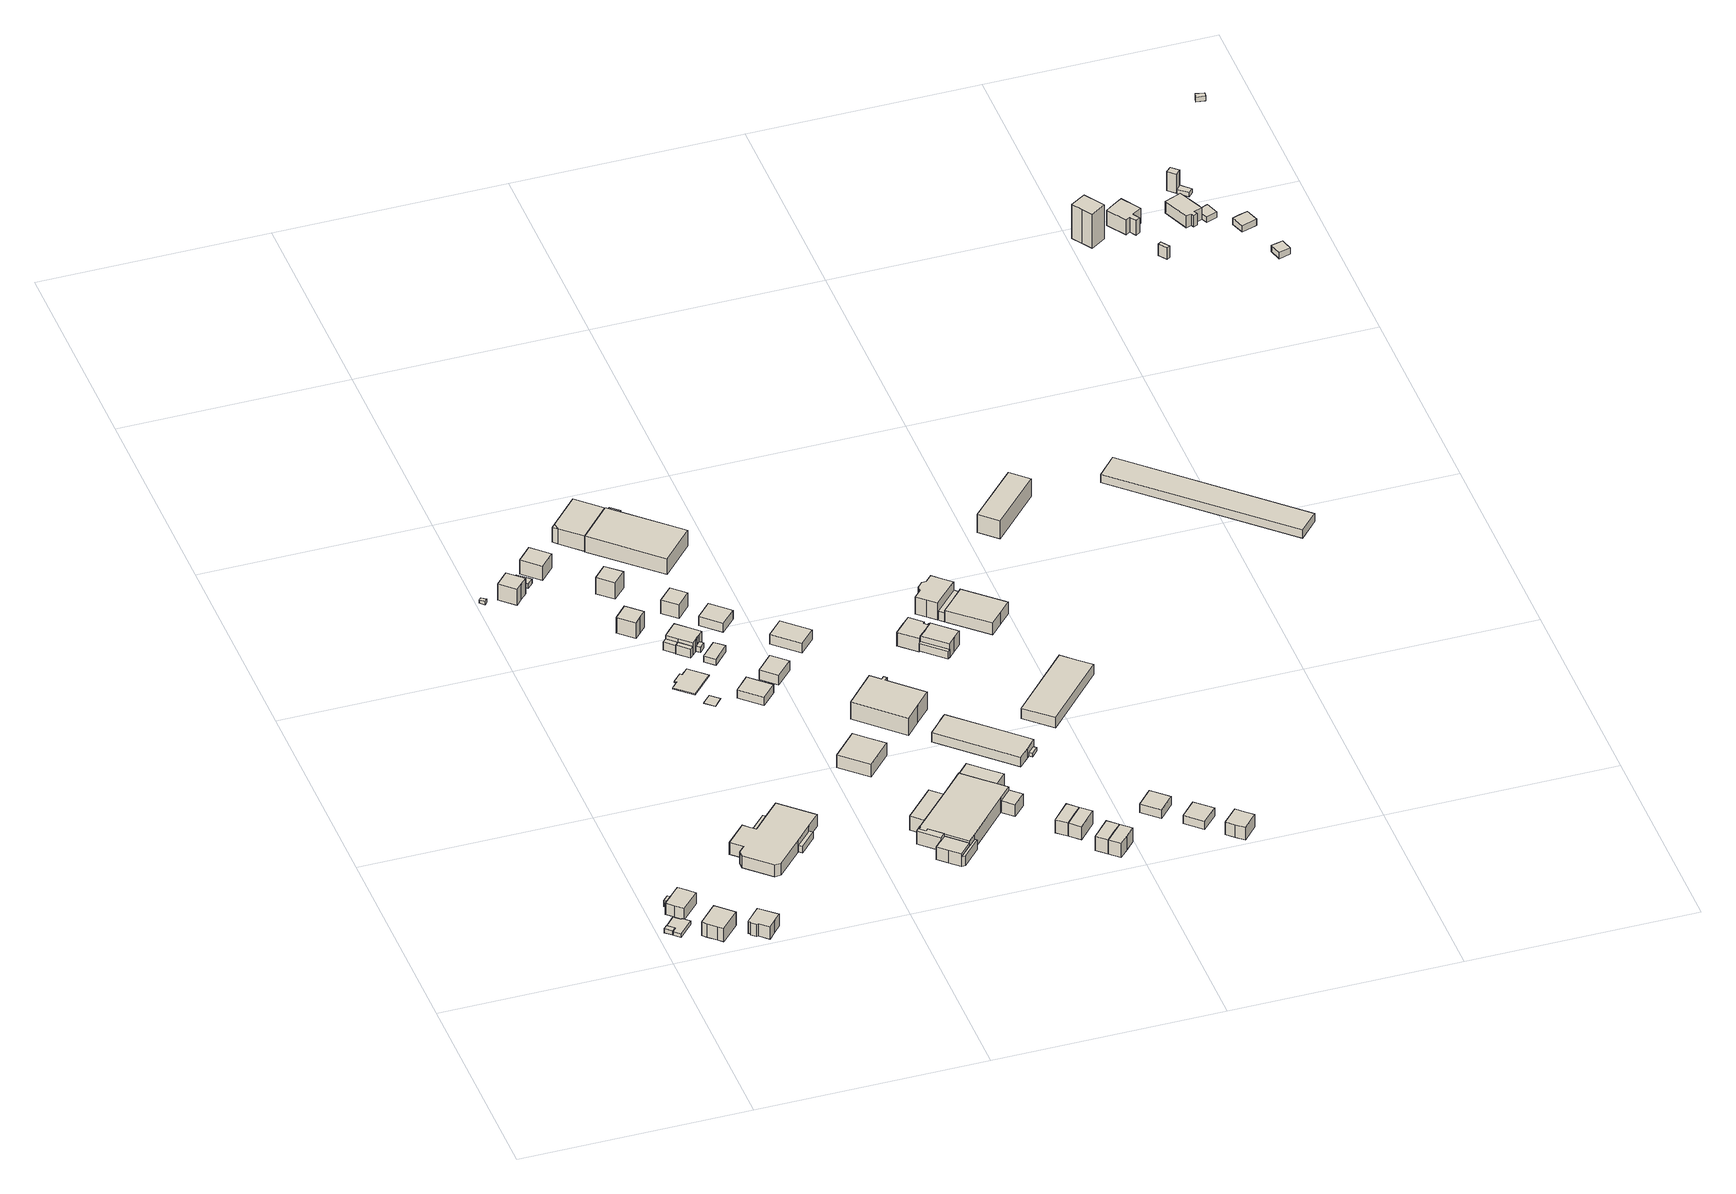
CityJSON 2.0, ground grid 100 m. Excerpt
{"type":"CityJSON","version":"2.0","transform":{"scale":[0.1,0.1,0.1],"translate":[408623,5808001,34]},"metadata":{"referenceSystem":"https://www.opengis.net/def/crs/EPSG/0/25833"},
"CityObjects":{
"building1":{"type":"Building","attributes":{"Gemeindeschluessel":"11000009","BezugspunktDach":"2200","function":"51009_1610","measuredHeight":2.1,"storeysAboveGround":0},"address":[{"country":"Germany","locality":"Berlin"}],"geometry":[{"type":"Solid","lod":"1","boundaries":[[[[0,1,2,3]],[[4,5,6,7]],[[4,7,3,2]],[[5,4,2,1]],[[6,5,1,0]],[[7,6,0,3]]]]}]},
"building2":{"type":"Building","attributes":{"Gemeindeschluessel":"11000009","BezugspunktDach":"2200","function":"31001_2000","measuredHeight":1.88,"storeysAboveGround":1},"address":[{"country":"Germany","locality":"Berlin","thoroughfareNumber":"234 (1)","thoroughfareName":"Müggelheimer Damm"}],"geometry":[{"type":"Solid","lod":"1","boundaries":[[[[8,9,10,11,12,13,14,15]],[[16,17,18,19,20,21,22,23]],[[16,23,15,14]],[[17,16,14,13]],[[18,17,13,12]],[[19,18,12,11]],[[20,19,11,10]],[[21,20,10,9]],[[22,21,9,8]],[[23,22,8,15]]]]}]},
"building3":{"type":"Building","attributes":{"Gemeindeschluessel":"11000009","BezugspunktDach":"2200","function":"51009_1610","measuredHeight":3.18,"storeysAboveGround":0},"address":[{"country":"Germany","locality":"Berlin"}],"geometry":[{"type":"Solid","lod":"1","boundaries":[[[[24,25,26,27]],[[28,29,30,31]],[[28,31,27,26]],[[29,28,26,25]],[[30,29,25,24]],[[31,30,24,27]]]]}]},
"building4":{"type":"Building","attributes":{"Gemeindeschluessel":"11000009","BezugspunktDach":"2200","function":"31001_1010","measuredHeight":7.3,"storeysAboveGround":1},"address":[{"country":"Germany","locality":"Berlin","thoroughfareNumber":"234","thoroughfareName":"Müggelheimer Damm"}],"geometry":[{"type":"Solid","lod":"1","boundaries":[[[[32,33,34,35,36,37,38,39]],[[40,41,42,43,44,45,46,47]],[[40,47,39,38]],[[41,40,38,37]],[[42,41,37,36]],[[43,42,36,35]],[[44,43,35,34]],[[45,44,34,33]],[[46,45,33,32]],[[47,46,32,39]]]]}]},
"building5":{"type":"Building","attributes":{"Gemeindeschluessel":"11000009","BezugspunktDach":"2200","function":"31001_1010","measuredHeight":9.06,"storeysAboveGround":1},"address":[{"country":"Germany","locality":"Berlin","thoroughfareNumber":"236","thoroughfareName":"Müggelheimer Damm"}],"geometry":[{"type":"Solid","lod":"1","boundaries":[[[[48,49,50,51,52,53]],[[54,55,56,57,58,59]],[[54,59,53,52]],[[55,54,52,51]],[[56,55,51,50]],[[57,56,50,49]],[[58,57,49,48]],[[59,58,48,53]]]]}]},
"building6":{"type":"Building","attributes":{"Gemeindeschluessel":"11000009","BezugspunktDach":"2200","function":"31001_1010","measuredHeight":7.93,"storeysAboveGround":1},"address":[{"country":"Germany","locality":"Berlin","thoroughfareNumber":"238A","thoroughfareName":"Müggelheimer Damm"}],"geometry":[{"type":"Solid","lod":"1","boundaries":[[[[60,61,62,63,64,65,66,67,68,69]],[[70,71,72,73,74,75,76,77,78,79]],[[70,79,69,68]],[[71,70,68,67]],[[72,71,67,66]],[[73,72,66,65]],[[74,73,65,64]],[[75,74,64,63]],[[76,75,63,62]],[[77,76,62,61]],[[78,77,61,60]],[[79,78,60,69]]]]}]},
"building7":{"type":"Building","attributes":{"Gemeindeschluessel":"11000009","BezugspunktDach":"2200","function":"31001_2723","measuredHeight":1.73,"storeysAboveGround":1},"address":[{"country":"Germany","locality":"Berlin","thoroughfareNumber":"19C (1)","thoroughfareName":"Müggellandstraße"}],"geometry":[{"type":"Solid","lod":"1","boundaries":[[[[80,81,82,83]],[[84,85,86,87]],[[84,87,83,82]],[[85,84,82,81]],[[86,85,81,80]],[[87,86,80,83]]]]}]},
"building8":{"type":"Building","attributes":{"Gemeindeschluessel":"11000009","BezugspunktDach":"2200","function":"31001_2054","measuredHeight":5.92,"storeysAboveGround":1},"address":[{"country":"Germany","locality":"Berlin","thoroughfareNumber":"233","thoroughfareName":"Müggelheimer Damm"}],"geometry":[{"type":"Solid","lod":"1","boundaries":[[[[88,89,90,91,92,93,94,95,96,97,98,99,100,101]],[[102,103,104,105,106,107,108,109,110,111,112,113,114,115]],[[102,115,101,100]],[[103,102,100,99]],[[104,103,99,98]],[[105,104,98,97]],[[106,105,97,96]],[[107,106,96,95]],[[108,107,95,94]],[[109,108,94,93]],[[110,109,93,92]],[[111,110,92,91]],[[112,111,91,90]],[[113,112,90,89]],[[114,113,89,88]],[[115,114,88,101]]]]}]},
"building9":{"type":"Building","attributes":{"Gemeindeschluessel":"11000009","BezugspunktDach":"2200","function":"51009_1610","measuredHeight":3.83,"storeysAboveGround":0},"address":[{"country":"Germany","locality":"Berlin"}],"geometry":[{"type":"Solid","lod":"1","boundaries":[[[[116,117,118,119]],[[120,121,122,123]],[[120,123,119,118]],[[121,120,118,117]],[[122,121,117,116]],[[123,122,116,119]]]]}]},
"building10":{"type":"Building","attributes":{"Gemeindeschluessel":"11000009","BezugspunktDach":"2200","function":"31001_1010","measuredHeight":9.66,"storeysAboveGround":2},"address":[{"country":"Germany","locality":"Berlin","thoroughfareNumber":"19C","thoroughfareName":"Müggellandstraße"}],"geometry":[{"type":"Solid","lod":"1","boundaries":[[[[124,125,126,127,128]],[[129,130,131,132,133]],[[129,133,128,127]],[[130,129,127,126]],[[131,130,126,125]],[[132,131,125,124]],[[133,132,124,128]]]]}]},
"building11":{"type":"Building","attributes":{"Gemeindeschluessel":"11000009","BezugspunktDach":"2200","function":"51009_1610","measuredHeight":3.29,"storeysAboveGround":0},"address":[{"country":"Germany","locality":"Berlin"}],"geometry":[{"type":"Solid","lod":"1","boundaries":[[[[134,135,136,137]],[[138,139,140,141]],[[138,141,137,136]],[[139,138,136,135]],[[140,139,135,134]],[[141,140,134,137]]]]}]},
"building12":{"type":"Building","attributes":{"Gemeindeschluessel":"11000009","BezugspunktDach":"2200","function":"31001_2463","measuredHeight":2.29,"storeysAboveGround":1},"address":[{"country":"Germany","locality":"Berlin","thoroughfareNumber":"19A (1)","thoroughfareName":"Müggellandstraße"}],"geometry":[{"type":"Solid","lod":"1","boundaries":[[[[142,143,144,145]],[[146,147,148,149]],[[146,149,145,144]],[[147,146,144,143]],[[148,147,143,142]],[[149,148,142,145]]]]}]},
"building13":{"type":"Building","attributes":{"Gemeindeschluessel":"11000009","BezugspunktDach":"2200","function":"31001_1010","measuredHeight":7.98,"storeysAboveGround":2},"address":[{"country":"Germany","locality":"Berlin","thoroughfareNumber":"19A","thoroughfareName":"Müggellandstraße"}],"geometry":[{"type":"Solid","lod":"1","boundaries":[[[[150,151,152,153]],[[154,155,156,157]],[[154,157,153,152]],[[155,154,152,151]],[[156,155,151,150]],[[157,156,150,153]]]]}]},
"building14":{"type":"Building","attributes":{"Gemeindeschluessel":"11000009","BezugspunktDach":"2200","function":"31001_1010","measuredHeight":9.7,"storeysAboveGround":2},"address":[{"country":"Germany","locality":"Berlin","thoroughfareNumber":"17","thoroughfareName":"Müggellandstraße"}],"geometry":[{"type":"Solid","lod":"1","boundaries":[[[[158,159,160,161,162]],[[163,164,165,166,167]],[[163,167,162,161]],[[164,163,161,160]],[[165,164,160,159]],[[166,165,159,158]],[[167,166,158,162]]]]}]},
"building15":{"type":"Building","attributes":{"Gemeindeschluessel":"11000009","BezugspunktDach":"2200","function":"31001_2000","measuredHeight":0.223,"storeysAboveGround":1},"address":[{"country":"Germany","locality":"Berlin","thoroughfareNumber":"7 (1)","thoroughfareName":"Müggellandstraße"}],"geometry":[{"type":"Solid","lod":"1","boundaries":[[[[168,169,170,171]],[[172,173,174,175]],[[172,175,171,170]],[[173,172,170,169]],[[174,173,169,168]],[[175,174,168,171]]]]}]},
"building16":{"type":"Building","attributes":{"Gemeindeschluessel":"11000009","BezugspunktDach":"2200","function":"31001_1010","measuredHeight":0.536,"storeysAboveGround":2},"address":[{"country":"Germany","locality":"Berlin","thoroughfareNumber":"5","thoroughfareName":"Müggellandstraße"}],"geometry":[{"type":"Solid","lod":"1","boundaries":[[[[176,177,178,179,180,181,182,183]],[[184,185,186,187,188,189,190,191]],[[184,191,183,182]],[[185,184,182,181]],[[186,185,181,180]],[[187,186,180,179]],[[188,187,179,178]],[[189,188,178,177]],[[190,189,177,176]],[[191,190,176,183]]]]}]},
"building17":{"type":"Building","attributes":{"Gemeindeschluessel":"11000009","BezugspunktDach":"2200","function":"51009_1610","measuredHeight":5.07,"storeysAboveGround":0},"address":[{"country":"Germany","locality":"Berlin"}],"geometry":[{"type":"Solid","lod":"1","boundaries":[[[[192,193,194,195]],[[196,197,198,199]],[[196,199,195,194]],[[197,196,194,193]],[[198,197,193,192]],[[199,198,192,195]]]]}]},
"building18":{"type":"Building","attributes":{"Gemeindeschluessel":"11000009","BezugspunktDach":"2200","function":"31001_1010","measuredHeight":9.78,"storeysAboveGround":2},"address":[{"country":"Germany","locality":"Berlin","thoroughfareNumber":"19","thoroughfareName":"Müggellandstraße"}],"geometry":[{"type":"Solid","lod":"1","boundaries":[[[[200,201,202,203]],[[204,205,206,207]],[[204,207,203,202]],[[205,204,202,201]],[[206,205,201,200]],[[207,206,200,203]]]]}]},
"building19":{"type":"Building","attributes":{"Gemeindeschluessel":"11000009","function":"31001_1010"},"address":[{"country":"Germany","locality":"Berlin","thoroughfareNumber":"13","thoroughfareName":"Müggellandstraße"}],"children":["building19-1","building19-2"]},
"building19-1":{"type":"BuildingPart","attributes":{"BezugspunktDach":"2200","measuredHeight":7.61,"storeysAboveGround":1},"parents":["building19"],"geometry":[{"type":"MultiSurface","lod":"1","boundaries":[[[208,209,210,211,212,213,214,215,216]],[[217,218,219,220,221,222,223,224,225]],[[217,225,216,215]],[[218,217,215,214]],[[219,218,214,213]],[[220,219,213,212]],[[221,220,212,211]],[[222,221,211,210]],[[223,222,210,209]],[[226,227,223,209,208]],[[225,224,208,216]],[[228,224,223,227,226]]]}]},
"building19-2":{"type":"BuildingPart","attributes":{"BezugspunktDach":"2200","measuredHeight":4.32,"storeysAboveGround":1},"parents":["building19"],"geometry":[{"type":"MultiSurface","lod":"1","boundaries":[[[229,227,226,230]],[[224,223,231,232]],[[224,232,230,226]],[[231,223,227,229]],[[232,231,229,230]],[[223,224,226,227,233]]]}]},
"building20":{"type":"Building","attributes":{"Gemeindeschluessel":"11000009","BezugspunktDach":"2200","function":"51009_1610","measuredHeight":2.56,"storeysAboveGround":0},"address":[{"country":"Germany","locality":"Berlin"}],"geometry":[{"type":"Solid","lod":"1","boundaries":[[[[234,235,236,237]],[[238,239,240,241]],[[238,241,237,236]],[[239,238,236,235]],[[240,239,235,234]],[[241,240,234,237]]]]}]},
"building21":{"type":"Building","attributes":{"Gemeindeschluessel":"11000009","BezugspunktDach":"2200","function":"31001_1010","measuredHeight":4.47,"storeysAboveGround":1},"address":[{"country":"Germany","locality":"Berlin","thoroughfareNumber":"7","thoroughfareName":"Müggellandstraße"}],"geometry":[{"type":"Solid","lod":"1","boundaries":[[[[242,243,244,245]],[[246,247,248,249]],[[246,249,245,244]],[[247,246,244,243]],[[248,247,243,242]],[[249,248,242,245]]]]}]},
"building22":{"type":"Building","attributes":{"Gemeindeschluessel":"11000009","BezugspunktDach":"2200","function":"51009_1610","measuredHeight":6.7,"storeysAboveGround":0},"address":[{"country":"Germany","locality":"Berlin"}],"geometry":[{"type":"Solid","lod":"1","boundaries":[[[[250,251,252,253,254,255,256,257]],[[258,259,260,261,262,263,264,265]],[[258,265,257,256]],[[259,258,256,255]],[[260,259,255,254]],[[261,260,254,253]],[[262,261,253,252]],[[263,262,252,251]],[[264,263,251,250]],[[265,264,250,257]]]]}]},
"building23":{"type":"Building","attributes":{"Gemeindeschluessel":"11000009","BezugspunktDach":"2200","function":"51009_1611","measuredHeight":4.21,"storeysAboveGround":0},"address":[{"country":"Germany","locality":"Berlin"}],"geometry":[{"type":"Solid","lod":"1","boundaries":[[[[266,267,268,269,270]],[[271,272,273,274,275]],[[271,275,270,269]],[[272,271,269,268]],[[273,272,268,267]],[[274,273,267,266]],[[275,274,266,270]]]]}]},
"building24":{"type":"Building","attributes":{"Gemeindeschluessel":"11000009","function":"31001_2111"},"address":[{"country":"Germany","locality":"Berlin","thoroughfareNumber":"205","thoroughfareName":"Müggelheimer Damm"}],"children":["building24-1","building24-2"]},
"building24-1":{"type":"BuildingPart","attributes":{"BezugspunktDach":"2200","measuredHeight":7.72,"storeysAboveGround":2},"parents":["building24"],"geometry":[{"type":"MultiSurface","lod":"1","boundaries":[[[276,277,278,279,280]],[[281,282,283,284,285]],[[281,285,280,279]],[[282,281,279,278]],[[283,282,278,277]],[[284,283,277,276]],[[285,284,276,286,287]],[[287,286,276,280]]]}]},
"building24-2":{"type":"BuildingPart","attributes":{"BezugspunktDach":"2200","measuredHeight":7.51,"storeysAboveGround":2},"parents":["building24"],"geometry":[{"type":"Solid","lod":"1","boundaries":[[[[276,280,288]],[[287,286,289]],[[287,289,288,280]],[[289,286,276,288]],[[286,287,280,276]]]]}]},
"building25":{"type":"Building","attributes":{"Gemeindeschluessel":"11000009","BezugspunktDach":"2200","function":"31001_1010","measuredHeight":8.02,"storeysAboveGround":1},"address":[{"country":"Germany","locality":"Berlin","thoroughfareNumber":"15A","thoroughfareName":"Müggellandstraße"}],"geometry":[{"type":"Solid","lod":"1","boundaries":[[[[290,291,292,293,294]],[[295,296,297,298,299]],[[295,299,294,293]],[[296,295,293,292]],[[297,296,292,291]],[[298,297,291,290]],[[299,298,290,294]]]]}]},
"building26":{"type":"Building","attributes":{"Gemeindeschluessel":"11000009","BezugspunktDach":"2200","function":"31001_2143","measuredHeight":7.17,"storeysAboveGround":1},"address":[{"country":"Germany","locality":"Berlin","thoroughfareNumber":"4, 6","thoroughfareName":"Müggellandstraße"}],"geometry":[{"type":"Solid","lod":"1","boundaries":[[[[300,301,302,303,304]],[[305,306,307,308,309]],[[305,309,304,303]],[[306,305,303,302]],[[307,306,302,301]],[[308,307,301,300]],[[309,308,300,304]]]]}]},
"building27":{"type":"Building","attributes":{"Gemeindeschluessel":"11000009","BezugspunktDach":"2200","function":"31001_1010","measuredHeight":6.03,"storeysAboveGround":1},"address":[{"country":"Germany","locality":"Berlin","thoroughfareNumber":"9","thoroughfareName":"Müggellandstraße"}],"geometry":[{"type":"Solid","lod":"1","boundaries":[[[[310,311,312,313]],[[314,315,316,317]],[[314,317,313,312]],[[315,314,312,311]],[[316,315,311,310]],[[317,316,310,313]]]]}]},
"building28":{"type":"Building","attributes":{"Gemeindeschluessel":"11000009","BezugspunktDach":"2200","function":"31001_1010","measuredHeight":5.43,"storeysAboveGround":1},"address":[{"country":"Germany","locality":"Berlin","thoroughfareNumber":"15","thoroughfareName":"Müggellandstraße"}],"geometry":[{"type":"Solid","lod":"1","boundaries":[[[[318,319,320,321]],[[322,323,324,325]],[[322,325,321,320]],[[323,322,320,319]],[[324,323,319,318]],[[325,324,318,321]]]]}]},
"building29":{"type":"Building","attributes":{"Gemeindeschluessel":"11000009","BezugspunktDach":"2200","function":"31001_2143","measuredHeight":8.04,"storeysAboveGround":1},"address":[{"country":"Germany","locality":"Berlin","thoroughfareNumber":"205 (1)","thoroughfareName":"Müggelheimer Damm"}],"geometry":[{"type":"Solid","lod":"1","boundaries":[[[[326,327,328,329,278,277]],[[330,331,332,333,334,335]],[[330,335,277,278]],[[331,330,278,329]],[[332,331,329,328]],[[333,332,328,327]],[[334,333,327,326]],[[335,334,326,277]]]]}]},
"building30":{"type":"Building","attributes":{"Gemeindeschluessel":"11000009","BezugspunktDach":"2200","function":"51009_1610","measuredHeight":5.85,"storeysAboveGround":0},"address":[{"country":"Germany","locality":"Berlin"}],"geometry":[{"type":"Solid","lod":"1","boundaries":[[[[336,337,338,339]],[[340,341,342,343]],[[340,343,339,338]],[[341,340,338,337]],[[342,341,337,336]],[[343,342,336,339]]]]}]},
"building31":{"type":"Building","attributes":{"Gemeindeschluessel":"11000009","function":"31001_2054"},"address":[{"country":"Germany","locality":"Berlin","thoroughfareNumber":"235","thoroughfareName":"Müggelheimer Damm"}],"children":["building31-1","building31-2","building31-3","building31-4","building31-5"]},
"building31-1":{"type":"BuildingPart","attributes":{"BezugspunktDach":"2200","measuredHeight":9.64,"storeysAboveGround":1},"parents":["building31"],"geometry":[{"type":"MultiSurface","lod":"1","boundaries":[[[344,345,346,347,348,349,350,351,352,353,354,355,356,357,358,359]],[[360,361,362,363,364,365,366,367,368,369,370,371,372,373,374,375]],[[360,375,359,358]],[[361,360,358,357]],[[362,361,357,356]],[[363,362,356,355]],[[364,363,355,354]],[[376,377,378,377,379,354,353]],[[366,380,376,365,353,352]],[[367,366,352,351]],[[368,367,351,350]],[[369,368,350,349]],[[381,382,349,348]],[[383,384,385,384,386,348,347]],[[372,371,347,346]],[[373,372,346,345]],[[374,373,345,344]],[[375,374,344,359]],[[365,378,377,376]],[[364,379,377,378]],[[365,376,380,366,387]],[[370,369,382,381]],[[371,388,384,383]],[[388,370,386,384,385]]]}]},
"building31-2":{"type":"BuildingPart","attributes":{"BezugspunktDach":"2200","measuredHeight":8.63,"storeysAboveGround":1},"parents":["building31"],"geometry":[{"type":"MultiSurface","lod":"1","boundaries":[[[377,380,389,390,391,379]],[[392,393,394,366,378,364]],[[392,364,379,391]],[[393,392,391,390]],[[394,393,390,389]],[[366,394,389,380]],[[378,365,376,377]],[[380,376,365,366]],[[364,378,377,379]]]}]},
"building31-3":{"type":"BuildingPart","attributes":{"BezugspunktDach":"2200","measuredHeight":8.89,"storeysAboveGround":1},"parents":["building31"],"geometry":[{"type":"Solid","lod":"1","boundaries":[[[[395,396,397,398,399,400]],[[401,402,363,403,362,404]],[[401,404,400,399]],[[402,401,399,398]],[[363,402,398,397]],[[403,363,397,396]],[[362,403,396,395]],[[404,362,395,400]]]]}]},
"building31-4":{"type":"BuildingPart","attributes":{"BezugspunktDach":"2200","measuredHeight":4.92,"storeysAboveGround":1},"parents":["building31"],"geometry":[{"type":"MultiSurface","lod":"1","boundaries":[[[405,406,382,407]],[[369,408,409,410]],[[408,369,382,406]],[[409,408,406,405]],[[410,409,405,407]],[[369,411,370,381,382,412]],[[410,413,407,381,370]]]}]},
"building31-5":{"type":"BuildingPart","attributes":{"BezugspunktDach":"2200","measuredHeight":7.37,"storeysAboveGround":1},"parents":["building31"],"geometry":[{"type":"MultiSurface","lod":"1","boundaries":[[[414,415,386,384,416,417,418]],[[419,372,388,370,410,420,421]],[[419,421,418,417]],[[372,419,417,416]],[[372,416,383,371]],[[407,381,386,415]],[[420,410,415,414]],[[421,420,414,418]],[[388,371,383,384]],[[388,384,386,370]],[[410,370,381,407]]]}]},
"building32":{"type":"Building","attributes":{"Gemeindeschluessel":"11000009","BezugspunktDach":"2200","function":"31001_1010","measuredHeight":6.34,"storeysAboveGround":1},"address":[{"country":"Germany","locality":"Berlin","thoroughfareNumber":"11","thoroughfareName":"Müggellandstraße"}],"geometry":[{"type":"Solid","lod":"1","boundaries":[[[[422,423,424,425]],[[426,427,428,429]],[[426,429,425,424]],[[427,426,424,423]],[[428,427,423,422]],[[429,428,422,425]]]]}]},
"building33":{"type":"Building","attributes":{"Gemeindeschluessel":"11000009","BezugspunktDach":"2200","function":"31001_2000","measuredHeight":9.7,"storeysAboveGround":1},"address":[{"country":"Germany","locality":"Berlin","thoroughfareNumber":"8 (1)","thoroughfareName":"Müggellandstraße"}],"geometry":[{"type":"Solid","lod":"1","boundaries":[[[[430,431,432,433,434,435,436,437,438,439]],[[440,441,442,443,444,445,446,447,448,449]],[[440,449,439,438]],[[441,440,438,437]],[[442,441,437,436]],[[443,442,436,435]],[[444,443,435,434]],[[445,444,434,433]],[[446,445,433,432]],[[447,446,432,431]],[[448,447,431,430]],[[449,448,430,439]]]]}]},
"building34":{"type":"Building","attributes":{"Gemeindeschluessel":"11000009","BezugspunktDach":"2200","function":"51009_1610","measuredHeight":6.68,"storeysAboveGround":0},"address":[{"country":"Germany","locality":"Berlin"}],"geometry":[{"type":"Solid","lod":"1","boundaries":[[[[450,451,452,453]],[[454,455,456,457]],[[454,457,453,452]],[[455,454,452,451]],[[456,455,451,450]],[[457,456,450,453]]]]}]},
"building35":{"type":"Building","attributes":{"Gemeindeschluessel":"11000009","BezugspunktDach":"2200","function":"31001_1010","measuredHeight":9.12,"storeysAboveGround":1},"address":[{"country":"Germany","locality":"Berlin","thoroughfareNumber":"255A","thoroughfareName":"Müggelheimer Damm"}],"geometry":[{"type":"Solid","lod":"1","boundaries":[[[[458,459,460,461,462]],[[463,464,465,466,467]],[[463,467,462,461]],[[464,463,461,460]],[[465,464,460,459]],[[466,465,459,458]],[[467,466,458,462]]]]}]},
"building36":{"type":"Building","attributes":{"Gemeindeschluessel":"11000009","BezugspunktDach":"2200","function":"31001_1010","measuredHeight":9.13,"storeysAboveGround":1},"address":[{"country":"Germany","locality":"Berlin","thoroughfareNumber":"255","thoroughfareName":"Müggelheimer Damm"}],"geometry":[{"type":"Solid","lod":"1","boundaries":[[[[468,469,460,458]],[[464,470,471,466]],[[464,466,458,460]],[[470,464,460,469]],[[471,470,469,468]],[[466,471,468,458]]]]}]},
"building37":{"type":"Building","attributes":{"Gemeindeschluessel":"11000009","BezugspunktDach":"2200","function":"31001_1010","measuredHeight":5.51,"storeysAboveGround":1},"address":[{"country":"Germany","locality":"Berlin","thoroughfareNumber":"10, 8","thoroughfareName":"Müggellandstraße"}],"geometry":[{"type":"Solid","lod":"1","boundaries":[[[[472,473,474,475,476,477,478,479,480]],[[481,482,483,484,485,486,487,488,489]],[[481,489,480,479]],[[482,481,479,478]],[[483,482,478,477]],[[484,483,477,476]],[[485,484,476,475]],[[486,485,475,474]],[[487,486,474,473]],[[488,487,473,472]],[[489,488,472,480]]]]}]},
"building38":{"type":"Building","attributes":{"Gemeindeschluessel":"11000009","BezugspunktDach":"2200","function":"31001_1010","measuredHeight":8.16,"storeysAboveGround":2},"address":[{"country":"Germany","locality":"Berlin","thoroughfareNumber":"253A","thoroughfareName":"Müggelheimer Damm"}],"geometry":[{"type":"Solid","lod":"1","boundaries":[[[[490,491,492,493,494]],[[495,496,497,498,499]],[[495,499,494,493]],[[496,495,493,492]],[[497,496,492,491]],[[498,497,491,490]],[[499,498,490,494]]]]}]},
"building39":{"type":"Building","attributes":{"Gemeindeschluessel":"11000009","BezugspunktDach":"2200","function":"31001_1010","measuredHeight":8.2,"storeysAboveGround":2},"address":[{"country":"Germany","locality":"Berlin","thoroughfareNumber":"253","thoroughfareName":"Müggelheimer Damm"}],"geometry":[{"type":"Solid","lod":"1","boundaries":[[[[500,501,502,492,490]],[[496,503,504,505,498]],[[496,498,490,492]],[[503,496,492,502]],[[504,503,502,501]],[[505,504,501,500]],[[498,505,500,490]]]]}]},
"building40":{"type":"Building","attributes":{"Gemeindeschluessel":"11000009","BezugspunktDach":"2200","function":"51009_1610","measuredHeight":1.66,"storeysAboveGround":0},"address":[{"country":"Germany","locality":"Berlin"}],"geometry":[{"type":"Solid","lod":"1","boundaries":[[[[506,507,508,509]],[[510,511,512,513]],[[510,513,509,508]],[[511,510,508,507]],[[512,511,507,506]],[[513,512,506,509]]]]}]},
"building41":{"type":"Building","attributes":{"Gemeindeschluessel":"11000009","BezugspunktDach":"2200","function":"51009_1610","measuredHeight":3.89,"storeysAboveGround":0},"address":[{"country":"Germany","locality":"Berlin"}],"geometry":[{"type":"Solid","lod":"1","boundaries":[[[[514,515,516,517]],[[518,519,520,521]],[[518,521,517,516]],[[519,518,516,515]],[[520,519,515,514]],[[521,520,514,517]]]]}]},
"building42":{"type":"Building","attributes":{"Gemeindeschluessel":"11000009","function":"31001_1100"},"address":[{"country":"Germany","locality":"Berlin","thoroughfareNumber":"12, 14","thoroughfareName":"Müggellandstraße"}],"children":["building42-1","building42-2"]},
"building42-1":{"type":"BuildingPart","attributes":{"BezugspunktDach":"2200","measuredHeight":8.73,"storeysAboveGround":1},"parents":["building42"],"geometry":[{"type":"MultiSurface","lod":"1","boundaries":[[[522,523,524,525,526,527]],[[528,529,530,531,532,533]],[[534,535,536,533,527,526]],[[537,534,528,526,525]],[[530,529,525,524]],[[531,530,524,523]],[[532,531,523,522]],[[533,532,522,527]],[[528,538,539,535,534]],[[539,533,536,535]],[[529,528,534,537]]]}]},
"building42-2":{"type":"BuildingPart","attributes":{"BezugspunktDach":"2200","measuredHeight":8.98,"storeysAboveGround":1},"parents":["building42"],"geometry":[{"type":"MultiSurface","lod":"1","boundaries":[[[540,536,535,537,541,542,543,544,545,546,547]],[[548,549,550,551,552,553,529,539,533,554,555]],[[548,555,547,546]],[[549,548,546,545]],[[550,549,545,544]],[[551,550,544,543]],[[552,551,543,542]],[[553,552,542,541]],[[529,553,541,537]],[[555,554,540,547]],[[539,528,534,535]],[[529,537,534,528]],[[539,535,536,533]]]}]},
"building43":{"type":"Building","attributes":{"Gemeindeschluessel":"11000009","BezugspunktDach":"2200","function":"51009_1610","measuredHeight":4.68,"storeysAboveGround":0},"address":[{"country":"Germany","locality":"Berlin"}],"geometry":[{"type":"Solid","lod":"1","boundaries":[[[[556,557,558,559]],[[550,553,552,551]],[[550,551,559,558]],[[553,550,558,557]],[[552,553,557,556]],[[551,552,556,559]]]]}]},
"building44":{"type":"Building","attributes":{"Gemeindeschluessel":"11000009","BezugspunktDach":"2200","function":"31001_1010","measuredHeight":5.17,"storeysAboveGround":1},"address":[{"country":"Germany","locality":"Berlin","thoroughfareNumber":"237","thoroughfareName":"Müggelheimer Damm"}],"geometry":[{"type":"Solid","lod":"1","boundaries":[[[[560,561,562,563]],[[564,565,566,567]],[[564,567,563,562]],[[565,564,562,561]],[[566,565,561,560]],[[567,566,560,563]]]]}]},
"building45":{"type":"Building","attributes":{"Gemeindeschluessel":"11000009","BezugspunktDach":"2200","function":"31001_2010","measuredHeight":11.97,"storeysAboveGround":2},"address":[{"country":"Germany","locality":"Berlin","thoroughfareNumber":"16","thoroughfareName":"Müggellandstraße"}],"geometry":[{"type":"Solid","lod":"1","boundaries":[[[[568,569,570,571,572,573,574,575,576,577]],[[578,579,580,581,582,583,584,585,586,587]],[[578,587,577,576]],[[579,578,576,575]],[[580,579,575,574]],[[581,580,574,573]],[[582,581,573,572]],[[583,582,572,571]],[[584,583,571,570]],[[585,584,570,569]],[[586,585,569,568]],[[587,586,568,577]]]]}]},
"building46":{"type":"Building","attributes":{"Gemeindeschluessel":"11000009","BezugspunktDach":"2200","function":"31001_2140","measuredHeight":4.48,"storeysAboveGround":1},"address":[{"country":"Germany","locality":"Berlin","thoroughfareNumber":"16 (1)","thoroughfareName":"Müggellandstraße"}],"geometry":[{"type":"Solid","lod":"1","boundaries":[[[[588,589,590,591]],[[584,592,593,585]],[[584,585,591,590]],[[592,584,590,589]],[[593,592,589,588]],[[585,593,588,591]]]]}]},
"building47":{"type":"Building","attributes":{"Gemeindeschluessel":"11000009","BezugspunktDach":"2200","function":"31001_1010","measuredHeight":5.16,"storeysAboveGround":1},"address":[{"country":"Germany","locality":"Berlin","thoroughfareNumber":"239","thoroughfareName":"Müggelheimer Damm"}],"geometry":[{"type":"Solid","lod":"1","boundaries":[[[[594,595,596,597]],[[598,599,600,601]],[[598,601,597,596]],[[599,598,596,595]],[[600,599,595,594]],[[601,600,594,597]]]]}]},
"building48":{"type":"Building","attributes":{"Gemeindeschluessel":"11000009","BezugspunktDach":"2200","function":"31001_2051","measuredHeight":5.91,"storeysAboveGround":1},"address":[{"country":"Germany","locality":"Berlin","thoroughfareNumber":"8 (2)","thoroughfareName":"Müggellandstraße"}],"geometry":[{"type":"Solid","lod":"1","boundaries":[[[[602,603,604,605,606]],[[607,608,609,610,611]],[[607,611,606,605]],[[608,607,605,604]],[[609,608,604,603]],[[610,609,603,602]],[[611,610,602,606]]]]}]},
"building49":{"type":"Building","attributes":{"Gemeindeschluessel":"11000009","BezugspunktDach":"2200","function":"31001_2120","measuredHeight":7.33,"storeysAboveGround":1},"address":[{"country":"Germany","locality":"Berlin","thoroughfareNumber":"16 (2)","thoroughfareName":"Müggellandstraße"}],"geometry":[{"type":"Solid","lod":"1","boundaries":[[[[612,613,614,615,616,617]],[[618,592,619,620,621,593]],[[618,593,617,616]],[[592,618,616,615]],[[619,592,615,614]],[[620,619,614,613]],[[621,620,613,612]],[[593,621,612,617]]]]}]},
"building50":{"type":"Building","attributes":{"Gemeindeschluessel":"11000009","BezugspunktDach":"2200","function":"31001_1010","measuredHeight":8.22,"storeysAboveGround":1},"address":[{"country":"Germany","locality":"Berlin","thoroughfareNumber":"241","thoroughfareName":"Müggelheimer Damm"}],"geometry":[{"type":"Solid","lod":"1","boundaries":[[[[622,623,624,625,626,627]],[[628,629,630,631,632,633]],[[628,633,627,626]],[[629,628,626,625]],[[630,629,625,624]],[[631,630,624,623]],[[632,631,623,622]],[[633,632,622,627]]]]}]},
"building51":{"type":"Building","attributes":{"Gemeindeschluessel":"11000009","BezugspunktDach":"2200","function":"31001_1130","measuredHeight":9.66,"storeysAboveGround":2},"address":[{"country":"Germany","locality":"Berlin","thoroughfareNumber":"24","thoroughfareName":"Müggellandstraße"}],"geometry":[{"type":"Solid","lod":"1","boundaries":[[[[634,635,636,637]],[[638,639,640,641]],[[638,641,637,636]],[[639,638,636,635]],[[640,639,635,634]],[[641,640,634,637]]]]}]},
"building52":{"type":"Building","attributes":{"Gemeindeschluessel":"11000009","BezugspunktDach":"2200","function":"31001_2000","measuredHeight":4.8,"storeysAboveGround":1},"address":[{"country":"Germany","locality":"Berlin","thoroughfareNumber":"26","thoroughfareName":"Müggellandstraße"}],"geometry":[{"type":"Solid","lod":"1","boundaries":[[[[642,643,644,645]],[[646,647,648,649]],[[646,649,645,644]],[[647,646,644,643]],[[648,647,643,642]],[[649,648,642,645]]]]}]},
"building53":{"type":"Building","attributes":{"Gemeindeschluessel":"11000009","BezugspunktDach":"2200","function":"31001_1010","measuredHeight":21.15,"storeysAboveGround":1},"address":[{"country":"Germany","locality":"Berlin","thoroughfareNumber":"1","thoroughfareName":"Kirsteinstraße"}],"geometry":[{"type":"Solid","lod":"1","boundaries":[[[[650,651,652,653,654,655]],[[656,657,658,659,660,661]],[[656,661,655,654]],[[657,656,654,653]],[[658,657,653,652]],[[659,658,652,651]],[[660,659,651,650]],[[661,660,650,655]]]]}]},
"building54":{"type":"Building","attributes":{"Gemeindeschluessel":"11000009","BezugspunktDach":"2200","function":"31001_1010","measuredHeight":9.29,"storeysAboveGround":2},"address":[{"country":"Germany","locality":"Berlin","thoroughfareNumber":"1A","thoroughfareName":"Kirsteinstraße"}],"geometry":[{"type":"Solid","lod":"1","boundaries":[[[[662,663,664,665,666,667,668,669,670,671]],[[672,673,674,675,676,677,678,679,680,681]],[[672,681,671,670]],[[673,672,670,669]],[[674,673,669,668]],[[675,674,668,667]],[[676,675,667,666]],[[677,676,666,665]],[[678,677,665,664]],[[679,678,664,663]],[[680,679,663,662]],[[681,680,662,671]]]]}]},
"building55":{"type":"Building","attributes":{"Gemeindeschluessel":"11000009","BezugspunktDach":"2200","function":"31001_2000","measuredHeight":5.75,"storeysAboveGround":1},"address":[{"country":"Germany","locality":"Berlin","thoroughfareNumber":"1A (1)","thoroughfareName":"Kirsteinstraße"}],"geometry":[{"type":"Solid","lod":"1","boundaries":[[[[682,683,684,685]],[[686,687,688,689]],[[686,689,685,684]],[[687,686,684,683]],[[688,687,683,682]],[[689,688,682,685]]]]}]},
"building56":{"type":"Building","attributes":{"Gemeindeschluessel":"11000009","BezugspunktDach":"2200","function":"31001_1010","measuredHeight":6.95,"storeysAboveGround":2},"address":[{"country":"Germany","locality":"Berlin","thoroughfareNumber":"3","thoroughfareName":"Kirsteinstraße"}],"geometry":[{"type":"Solid","lod":"1","boundaries":[[[[690,691,692,693,694,695,696,697,698]],[[699,700,701,702,703,704,705,706,707]],[[699,707,698,697]],[[700,699,697,696]],[[701,700,696,695]],[[702,701,695,694]],[[703,702,694,693]],[[704,703,693,692]],[[705,704,692,691]],[[706,705,691,690]],[[707,706,690,698]]]]}]},
"building57":{"type":"Building","attributes":{"Gemeindeschluessel":"11000009","BezugspunktDach":"2200","function":"51009_1610","measuredHeight":9.64,"storeysAboveGround":0},"address":[{"country":"Germany","locality":"Berlin"}],"geometry":[{"type":"Solid","lod":"1","boundaries":[[[[708,709,710,711]],[[712,713,714,715]],[[712,715,711,710]],[[713,712,710,709]],[[714,713,709,708]],[[715,714,708,711]]]]}]},
"building58":{"type":"Building","attributes":{"Gemeindeschluessel":"11000009","BezugspunktDach":"2200","function":"31001_2000","measuredHeight":2.91,"storeysAboveGround":1},"address":[{"country":"Germany","locality":"Berlin","thoroughfareNumber":"3 (1)","thoroughfareName":"Kirsteinstraße"}],"geometry":[{"type":"Solid","lod":"1","boundaries":[[[[716,717,718,719,720]],[[721,722,723,724,725]],[[721,725,720,719]],[[722,721,719,718]],[[723,722,718,717]],[[724,723,717,716]],[[725,724,716,720]]]]}]},
"building59":{"type":"Building","attributes":{"Gemeindeschluessel":"11000009","BezugspunktDach":"2200","function":"31001_2000","measuredHeight":2.15,"storeysAboveGround":1},"address":[{"country":"Germany","locality":"Berlin","thoroughfareNumber":"5 (2)","thoroughfareName":"Kirsteinstraße"}],"geometry":[{"type":"Solid","lod":"1","boundaries":[[[[726,727,728,729]],[[713,730,731,714]],[[713,714,729,728]],[[730,713,728,727]],[[731,730,727,726]],[[714,731,726,729]]]]}]},
"building60":{"type":"Building","attributes":{"Gemeindeschluessel":"11000009","BezugspunktDach":"2200","function":"31001_1010","measuredHeight":5.48,"storeysAboveGround":1},"address":[{"country":"Germany","locality":"Berlin","thoroughfareNumber":"5","thoroughfareName":"Kirsteinstraße"}],"geometry":[{"type":"Solid","lod":"1","boundaries":[[[[732,733,734,735,736]],[[737,738,739,740,741]],[[737,741,736,735]],[[738,737,735,734]],[[739,738,734,733]],[[740,739,733,732]],[[741,740,732,736]]]]}]},
"building61":{"type":"Building","attributes":{"Gemeindeschluessel":"11000009","BezugspunktDach":"2200","function":"31001_1010","measuredHeight":3.54,"storeysAboveGround":1},"address":[{"country":"Germany","locality":"Berlin","thoroughfareNumber":"5 (1)","thoroughfareName":"Kirsteinstraße"}],"geometry":[{"type":"Solid","lod":"1","boundaries":[[[[742,743,744,745,746]],[[747,748,749,750,751]],[[747,751,746,745]],[[748,747,745,744]],[[749,748,744,743]],[[750,749,743,742]],[[751,750,742,746]]]]}]},
"building62":{"type":"Building","attributes":{"Gemeindeschluessel":"11000009","BezugspunktDach":"2200","function":"31001_2000","measuredHeight":2.29,"storeysAboveGround":1},"address":[{"country":"Germany","locality":"Berlin","thoroughfareNumber":"136C (2)","thoroughfareName":"Tongrubenweg"}],"geometry":[{"type":"Solid","lod":"1","boundaries":[[[[752,753,754,755]],[[756,757,758,759]],[[756,759,755,754]],[[757,756,754,753]],[[758,757,753,752]],[[759,758,752,755]]]]}]}
},
"vertices":[
[51,155,49],[66,171,49],[38,196,49],[23,180,49],[38,196,28],[66,171,28],[51,155,28],[23,180,28],
[66,171,46],[51,155,46],[78,130,46],[140,197,46],[113,222,46],[109,218,46],[81,243,46],[38,196,46],[81,243,27],[109,218,27],[113,222,27],[140,197,27],[78,130,27],[51,155,27],[66,171,27],[38,196,27],
[95,324,59],[117,348,59],[98,366,59],[76,342,59],[98,366,27],[117,348,27],[95,324,27],[76,342,27],
[97,266,82],[127,237,82],[205,319,82],[175,348,82],[145,377,82],[114,345,82],[95,324,82],[67,295,82],[95,324,25],[114,345,25],[145,377,25],[175,348,25],[205,319,25],[127,237,25],[97,266,25],[67,295,25],
[177,97,96],[210,66,96],[230,48,96],[310,133,96],[238,201,96],[158,115,96],[238,201,28],[310,133,28],[230,48,28],[210,66,28],[177,97,28],[158,115,28],
[346,60,91],[345,52,91],[363,35,91],[372,36,91],[409,2,91],[440,36,91],[471,70,91],[400,134,91],[369,101,91],[338,67,91],[369,101,30],[400,134,30],[471,70,30],[440,36,30],[409,2,30],[372,36,30],[363,35,30],[345,52,30],[346,60,30],[338,67,30],
[27,2423,44],[38,2435,44],[18,2452,44],[8,2441,44],[18,2452,27],[38,2435,27],[27,2423,27],[8,2441,27],
[481,541,82],[454,513,82],[455,485,82],[559,388,82],[588,389,82],[700,510,82],[770,584,82],[825,643,82],[692,767,82],[651,723,82],[566,632,82],[544,652,82],[520,675,82],[435,584,82],[520,675,23],[544,652,23],[566,632,23],[651,723,23],[692,767,23],[825,643,23],[770,584,23],[700,510,23],[588,389,23],[559,388,23],[455,485,23],[454,513,23],[481,541,23],[435,584,23],
[566,632,54],[651,723,54],[629,743,54],[544,652,54],[629,743,24],[651,723,24],[566,632,24],[544,652,24],
[149,2382,104],[177,2412,104],[204,2441,104],[141,2500,104],[86,2441,104],[141,2500,24],[204,2441,24],[177,2412,24],[149,2382,24],[86,2441,24],
[715,496,57],[784,571,57],[770,584,57],[700,510,57],[770,584,24],[784,571,24],[715,496,24],[700,510,24],
[227,2474,45],[251,2499,45],[201,2545,45],[177,2520,45],[201,2545,22],[251,2499,22],[227,2474,22],[177,2520,22],
[298,2505,93],[359,2571,93],[285,2639,93],[224,2573,93],[285,2639,22],[359,2571,22],[298,2505,22],[224,2573,22],
[531,2030,101],[558,2059,101],[585,2088,101],[522,2147,101],[468,2088,101],[522,2147,21],[585,2088,21],[558,2059,21],[531,2030,21],[468,2088,21],
[691,1512,21],[727,1552,21],[689,1587,21],[653,1548,21],[689,1587,19],[727,1552,19],[691,1512,19],[653,1548,19],
[639,1610,23],[731,1709,23],[659,1777,23],[630,1746,23],[621,1754,23],[586,1716,23],[594,1708,23],[566,1678,23],[594,1708,18],[586,1716,18],[621,1754,18],[630,1746,18],[659,1777,18],[731,1709,18],[639,1610,18],[566,1678,18],
[650,1886,63],[665,1902,63],[625,1939,63],[609,1923,63],[625,1939,22],[665,1902,22],[650,1886,22],[609,1923,22],
[535,2299,102],[590,2358,102],[526,2416,102],[472,2357,102],[526,2416,20],[590,2358,20],[535,2299,20],[472,2357,20],
[665,1902,80],[714,1857,80],[731,1875,80],[742,1888,80],[753,1899,80],[771,1919,80],[682,2001,80],[653,1970,80],[625,1939,80],[653,1970,20],[682,2001,20],[771,1919,20],[753,1899,20],[742,1888,20],[731,1875,20],[714,1857,20],[665,1902,20],[625,1939,20],[665,1902,64],[714,1857,64],[665,1902,38],
[698,1840,64],[650,1886,64],[698,1840,20],[650,1886,20],[714,1857,58],
[746,1861,47],[768,1885,47],[753,1899,47],[731,1875,47],[753,1899,21],[768,1885,21],[746,1861,21],[731,1875,21],
[878,1458,59],[940,1524,59],[853,1606,59],[791,1539,59],[853,1606,18],[940,1524,18],[878,1458,18],[791,1539,18],
[1244,331,91],[1264,352,91],[1210,403,91],[1201,393,91],[1178,415,91],[1187,425,91],[1185,427,91],[1165,405,91],[1185,427,24],[1187,425,24],[1178,415,24],[1201,393,24],[1210,403,24],[1264,352,24],[1244,331,24],[1165,405,24],
[779,1765,50],[844,1836,50],[824,1854,50],[804,1872,50],[739,1802,50],[804,1872,19],[824,1854,19],[844,1836,19],[779,1765,19],[739,1802,19],
[432,2709,98],[518,2631,98],[654,2779,98],[551,2875,98],[431,2745,98],[551,2875,21],[654,2779,21],[518,2631,21],[432,2709,21],[431,2745,21],[432,2709,23],[431,2745,23],
[414,2726,98],[414,2726,23],
[736,2098,89],[795,2162,89],[766,2189,89],[737,2216,89],[677,2152,89],[737,2216,20],[766,2189,20],[795,2162,20],[736,2098,20],[677,2152,20],
[1135,886,78],[1239,998,78],[1184,1049,78],[1129,1101,78],[1025,988,78],[1129,1101,14],[1184,1049,14],[1239,998,14],[1135,886,14],[1025,988,14],
[976,1565,66],[1048,1642,66],[984,1701,66],[913,1624,66],[984,1701,17],[1048,1642,17],[976,1565,17],[913,1624,17],
[876,1959,63],[940,2028,63],[860,2102,63],[796,2033,63],[860,2102,18],[940,2028,18],[876,1959,18],[796,2033,18],
[784,2386,98],[921,2534,98],[695,2742,98],[659,2776,98],[654,2779,18],[659,2776,18],[695,2742,18],[921,2534,18],[784,2386,18],[518,2631,18],
[695,2742,79],[715,2764,79],[679,2797,79],[659,2776,79],[679,2797,20],[715,2764,20],[695,2742,20],[659,2776,20],
[1201,393,90],[1210,403,90],[1264,352,90],[1265,352,90],[1345,277,90],[1377,311,90],[1553,501,90],[1605,557,90],[1567,593,90],[1525,631,90],[1445,706,90],[1346,599,90],[1219,463,90],[1185,427,90],[1187,425,90],[1178,415,90],[1187,425,16],[1185,427,16],[1219,463,16],[1346,599,16],[1445,706,16],[1525,631,16],[1567,593,16],[1605,557,16],[1553,501,16],[1377,311,16],[1345,277,16],[1265,352,16],[1264,352,16],[1210,403,16],[1201,393,16],[1178,415,16],[1525,631,86],[1506,649,86],[1506,649,16],[1445,706,86],[1567,593,86],[1345,277,65],[1377,311,65],[1265,352,79],[1305,315,79],[1305,315,33],[1345,277,79],[1554,604,16],[1305,315,16],
[1617,647,86],[1556,704,86],[1495,760,86],[1495,760,16],[1556,704,16],[1617,647,16],
[1219,463,87],[1348,470,87],[1346,599,87],[1297,645,87],[1234,577,87],[1170,509,87],[1234,577,16],[1297,645,16],[1348,470,16],[1170,509,16],
[1309,220,65],[1386,303,65],[1291,219,65],[1386,303,16],[1309,220,16],[1291,219,16],[1349,281,16],[1377,311,47],[1291,219,41],
[1250,257,79],[1291,219,79],[1264,352,79],[1244,331,79],[1210,295,79],[1244,331,16],[1250,257,16],[1210,295,16],
[1132,1732,66],[1198,1803,66],[1093,1900,66],[1027,1829,66],[1093,1900,17],[1198,1803,17],[1132,1732,17],[1027,1829,17],
[1363,1089,104],[1425,1158,104],[1488,1227,104],[1354,1354,104],[1366,1368,104],[1355,1379,104],[1343,1365,104],[1303,1403,104],[1240,1334,104],[1178,1265,104],[1240,1334,17],[1303,1403,17],[1343,1365,17],[1355,1379,17],[1366,1368,17],[1354,1354,17],[1488,1227,17],[1425,1158,17],[1363,1089,17],[1178,1265,17],
[1599,458,75],[1651,514,75],[1605,557,75],[1553,501,75],[1605,557,15],[1651,514,15],[1599,458,15],[1553,501,15],
[1758,267,83],[1795,309,83],[1833,350,83],[1791,389,83],[1715,305,83],[1791,389,17],[1833,350,17],[1795,309,17],[1758,267,17],[1715,305,17],
[1801,228,83],[1876,311,83],[1876,311,17],[1801,228,17],
[1723,754,64],[1767,802,64],[1810,849,64],[1655,993,64],[1523,1115,64],[1516,1108,64],[1506,1097,64],[1480,1069,64],[1438,1022,64],[1480,1069,16],[1506,1097,16],[1516,1108,16],[1523,1115,16],[1655,993,16],[1810,849,16],[1767,802,16],[1723,754,16],[1438,1022,16],
[1871,104,90],[1909,145,90],[1947,186,90],[1904,225,90],[1829,143,90],[1904,225,19],[1947,186,19],[1909,145,19],[1871,104,19],[1829,143,19],
[1913,65,90],[1951,106,90],[1989,147,90],[1989,147,19],[1951,106,19],[1913,65,19],
[1787,798,35],[1815,829,35],[1802,841,35],[1774,810,35],[1802,841,18],[1815,829,18],[1787,798,18],[1774,810,18],
[1671,1507,57],[1681,1517,57],[1587,1604,57],[1578,1594,57],[1587,1604,18],[1681,1517,18],[1671,1507,18],[1578,1594,18],
[1681,1517,84],[1712,1551,84],[1744,1585,84],[1652,1671,84],[1620,1637,84],[1587,1604,84],[1620,1637,13],[1652,1671,13],[1744,1585,13],[1712,1551,13],[1681,1517,13],[1587,1604,13],[1620,1637,81],[1611,1629,81],[1587,1604,81],[1652,1671,81],[1615,1633,13],[1611,1629,13],
[1578,1594,81],[1647,1675,81],[1640,1668,81],[1626,1681,81],[1632,1689,81],[1580,1738,81],[1540,1695,81],[1507,1660,81],[1540,1695,13],[1580,1738,13],[1632,1689,13],[1626,1681,13],[1640,1668,13],[1647,1675,13],[1578,1594,13],[1507,1660,13],
[1640,1668,60],[1647,1675,60],[1632,1689,60],[1626,1681,60],
[2149,259,58],[2213,329,58],[2143,394,58],[2079,324,58],[2143,394,14],[2213,329,14],[2149,259,14],[2079,324,14],
[1679,1796,102],[1715,1763,102],[1818,1872,102],[1781,1906,102],[1744,1940,102],[1716,1910,102],[1695,1909,102],[1672,1883,102],[1673,1862,102],[1642,1829,102],[1673,1862,15],[1672,1883,15],[1695,1909,15],[1716,1910,15],[1744,1940,15],[1781,1906,15],[1818,1872,15],[1715,1763,15],[1679,1796,15],[1642,1829,15],
[1737,1743,60],[1840,1852,60],[1818,1872,60],[1715,1763,60],[1840,1852,15],[1737,1743,15],
[2288,131,60],[2353,201,60],[2283,265,60],[2218,195,60],[2283,265,18],[2353,201,18],[2288,131,18],[2218,195,18],
[1936,950,67],[2191,1228,67],[2135,1278,67],[2080,1329,67],[1825,1052,67],[2080,1329,15],[2135,1278,15],[2191,1228,15],[1936,950,15],[1825,1052,15],
[1892,1602,74],[1943,1657,74],[1994,1711,74],[1840,1852,74],[1788,1797,74],[1737,1743,74],[1788,1797,15],[1994,1711,15],[1943,1657,15],[1892,1602,15],
[2387,44,82],[2420,14,82],[2482,82,82],[2450,112,82],[2418,142,82],[2355,74,82],[2418,142,18],[2450,112,18],[2482,82,18],[2420,14,18],[2387,44,18],[2355,74,18],
[2121,2186,101],[2327,2405,101],[2254,2475,101],[2047,2256,101],[2254,2475,11],[2327,2405,11],[2121,2186,11],[2047,2256,11],
[3268,1804,50],[3348,1890,50],[2700,2495,50],[2620,2405,50],[2700,2495,9],[3348,1890,9],[3268,1804,9],[2620,2405,9],
[3044,3887,189],[3072,3844,189],[3137,3887,189],[3109,3930,189],[3081,3973,189],[3015,3931,189],[3081,3973,16],[3109,3930,16],[3137,3887,16],[3072,3844,16],[3044,3887,16],[3015,3931,16],
[3229,3883,92],[3248,3895,92],[3265,3867,92],[3285,3879,92],[3266,3907,92],[3268,3909,92],[3308,3935,92],[3253,4020,92],[3213,3994,92],[3174,3967,92],[3213,3994,16],[3253,4020,16],[3308,3935,16],[3268,3909,16],[3266,3907,16],[3285,3879,16],[3265,3867,16],[3248,3895,16],[3229,3883,16],[3174,3967,16],
[3333,3680,74],[3346,3689,74],[3321,3725,74],[3307,3715,74],[3321,3725,16],[3346,3689,16],[3333,3680,16],[3307,3715,16],
[3471,3848,76],[3494,3857,76],[3500,3844,76],[3518,3852,76],[3511,3866,76],[3546,3880,76],[3535,3905,76],[3495,3997,76],[3422,3966,76],[3495,3997,17],[3535,3905,17],[3546,3880,17],[3511,3866,17],[3518,3852,17],[3500,3844,17],[3494,3857,17],[3471,3848,17],[3422,3966,17],
[3507,4074,112],[3526,4096,112],[3496,4125,112],[3475,4104,112],[3496,4125,15],[3526,4096,15],[3507,4074,15],[3475,4104,15],
[3546,3880,48],[3558,3851,48],[3607,3869,48],[3586,3927,48],[3535,3905,48],[3586,3927,19],[3607,3869,19],[3558,3851,19],[3546,3880,19],[3535,3905,19],
[3547,4037,36],[3566,4057,36],[3526,4096,36],[3507,4074,36],[3566,4057,15],[3547,4037,15],
[3673,3749,50],[3741,3772,50],[3722,3831,50],[3687,3820,50],[3653,3808,50],[3687,3820,18],[3722,3831,18],[3741,3772,18],[3673,3749,18],[3653,3808,18],
[3757,3535,52],[3808,3549,52],[3793,3602,52],[3768,3595,52],[3742,3589,52],[3768,3595,20],[3793,3602,20],[3808,3549,20],[3757,3535,20],[3742,3589,20],
[3808,4603,40],[3812,4624,40],[3773,4632,40],[3768,4609,40],[3773,4632,17],[3812,4624,17],[3808,4603,17],[3768,4609,17]
]}
